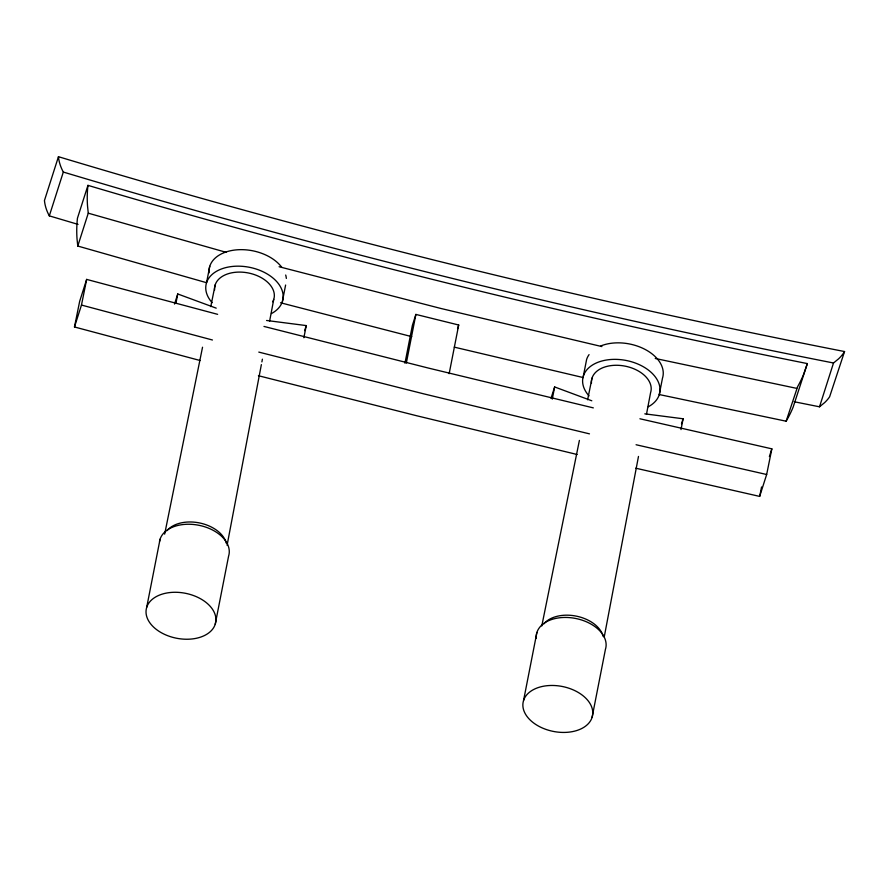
<?xml version="1.0" encoding="UTF-8"?>
<svg xmlns="http://www.w3.org/2000/svg" width="889" height="889" viewBox="0 0 889 889"><rect width="100%" height="100%" fill="white"/><g stroke="black" fill="none" stroke-linecap="round" stroke-linejoin="round"><path stroke-width="1.33" d="M227.084 545.301L261.366 364.612M261.888 361.901L262.399 359.178M269.623 321.14L273.745 299.404M604.198 637.135L638.48 456.446M646.47 414.33L650.604 392.594A30.226 19.591 11.1 0 0 623.411 365.835A30.226 19.591 11.1 0 0 591.463 383.203M175.9 303.416L177.756 293.97L216.216 308.15M206.526 282.78L209.771 266.278M146.707 607.287L160.053 539.267M215.227 624.234A35.349 22.914 11.1 0 0 169.899 592.552A35.349 22.914 11.1 0 0 157.775 630.49A35.349 22.914 11.1 0 0 215.227 624.234L228.573 556.214A35.349 22.914 11.1 0 0 199.514 525.41A35.349 22.914 11.1 0 0 159.509 541.601M282.38 301.538L285.613 285.036M303.871 337.742L306.261 325.585L266.567 320.473M404.951 363.234L412.385 325.374L415.885 314.417L458.702 325.007L449.156 373.691M406.329 363.101L415.885 314.417M552.269 399.117L554.647 386.959L591.796 400.783M583.384 375.98L586.618 359.467A39.127 25.359 11.1 0 1 589.063 354.622M523.565 700.476L536.9 632.457M592.074 717.423A35.349 22.914 11.1 0 0 546.746 685.741A35.349 22.914 11.1 0 0 534.633 723.69A35.349 22.914 11.1 0 0 592.074 717.423L605.42 649.403A35.349 22.914 11.1 0 0 573.627 618.099A35.349 22.914 11.1 0 0 536.256 638.413M659.227 394.727L662.472 378.225A39.127 25.359 11.1 0 0 645.003 349.366A39.127 25.359 11.1 0 0 600.864 345.91M680.996 429.587L683.119 418.775L644.792 413.841M200.136 360.523L74.476 326.974L79.666 301.315L86.655 279.402L217.627 314.339M74.476 326.974L81.477 305.06L86.655 279.402M635.735 468.203L759.662 496.406L761.573 486.961M759.662 496.406L766.662 474.504L771.852 448.845L639.924 418.775M164.665 534.133L202.536 347.221M210.771 306.594L215.16 284.913M541.79 625.967L579.395 440.411M587.618 399.783L592.018 378.114M206.481 282.68L77.776 246.042L77.043 239.019A181.8 138.062 17.7 0 1 76.798 227.395A183.378 139.251 17.7 0 1 77.454 218.216L87.955 185.357C324.885 255.632 565.004 315.173 807.345 363.59L803.623 374.325A182.801 138.817 17.7 0 1 797.633 386.637L786.143 421.208L659.427 394.583M794.166 401.739L819.514 406.806L824.548 402.684A54.929 41.716 17.7 0 0 829.615 396.816L844.55 351.544C579.517 299.626 317.073 234.496 58.452 156.697L44.45 200.514A54.751 41.583 17.7 0 0 45.039 204.381A55.24 41.95 17.7 0 0 46.05 208.259A55.318 42.005 17.7 0 0 48.662 214.627L49.317 215.871L78.043 224.384M49.317 215.871L63.319 172.055L62.663 170.81A55.318 42.005 17.7 0 1 59.03 160.553A54.751 41.583 17.7 0 1 58.452 156.697M77.776 246.042L88.267 213.182L87.544 206.159A181.8 138.062 17.7 0 1 87.244 196.847A183.378 139.251 17.7 0 1 87.955 185.357M174.522 304.071L177.756 293.97M304.649 330.641L306.261 325.585M457.535 328.652L458.702 325.007M551.013 398.339L554.647 386.959M681.496 423.831L683.119 418.775M769.374 456.579L771.852 448.845M807.345 363.59L793.121 407.184A182.801 138.817 17.7 0 1 787.132 419.508L786.143 421.208M819.514 406.806L833.515 362.99L838.549 358.867A54.929 41.716 17.7 0 0 843.617 353L844.55 351.544M833.515 362.99C573.883 311.895 316.762 248.075 63.319 172.055M796.644 388.349L655.249 358.467M766.662 474.504L636.068 444.744M601.886 346.577L440.855 308.461L279.102 266.733M583.395 377.603L454.279 347.143M593.33 407.884L428.476 368.09L263.977 326.441M589.474 433.854L423.286 393.738L258.799 352.1M577.161 454.501L416.285 415.652L258.421 375.714M411.751 336.653L280.513 302.76M212.438 339.998L81.477 305.06M226.228 252.343L88.267 213.182M543.924 623.834A31.815 20.625 11.1 0 1 576.75 616.221A31.815 20.625 11.1 0 1 603.12 636.357M167.065 530.644A31.815 20.625 11.1 0 1 199.903 523.021A31.815 20.625 11.1 0 1 226.262 543.168M589.007 395.872A39.127 25.359 11.1 0 1 597.997 362.279A39.127 25.359 11.1 0 1 650.692 371.958A39.127 25.359 11.1 0 1 648.281 406.762M214.616 290.014A30.226 19.591 11.1 0 1 248.509 273.001A30.226 19.591 11.1 0 1 272.712 301.793M212.16 302.682A39.127 25.359 11.1 0 1 221.139 269.089A39.127 25.359 11.1 0 1 273.845 278.768A39.127 25.359 11.1 0 1 271.434 313.573M209.059 272.867A39.127 25.359 11.1 0 1 237.052 249.809A39.127 25.359 11.1 0 1 281.724 267.245M285.691 275.034A39.127 25.359 11.1 0 1 286.336 278.435"/></g></svg>
